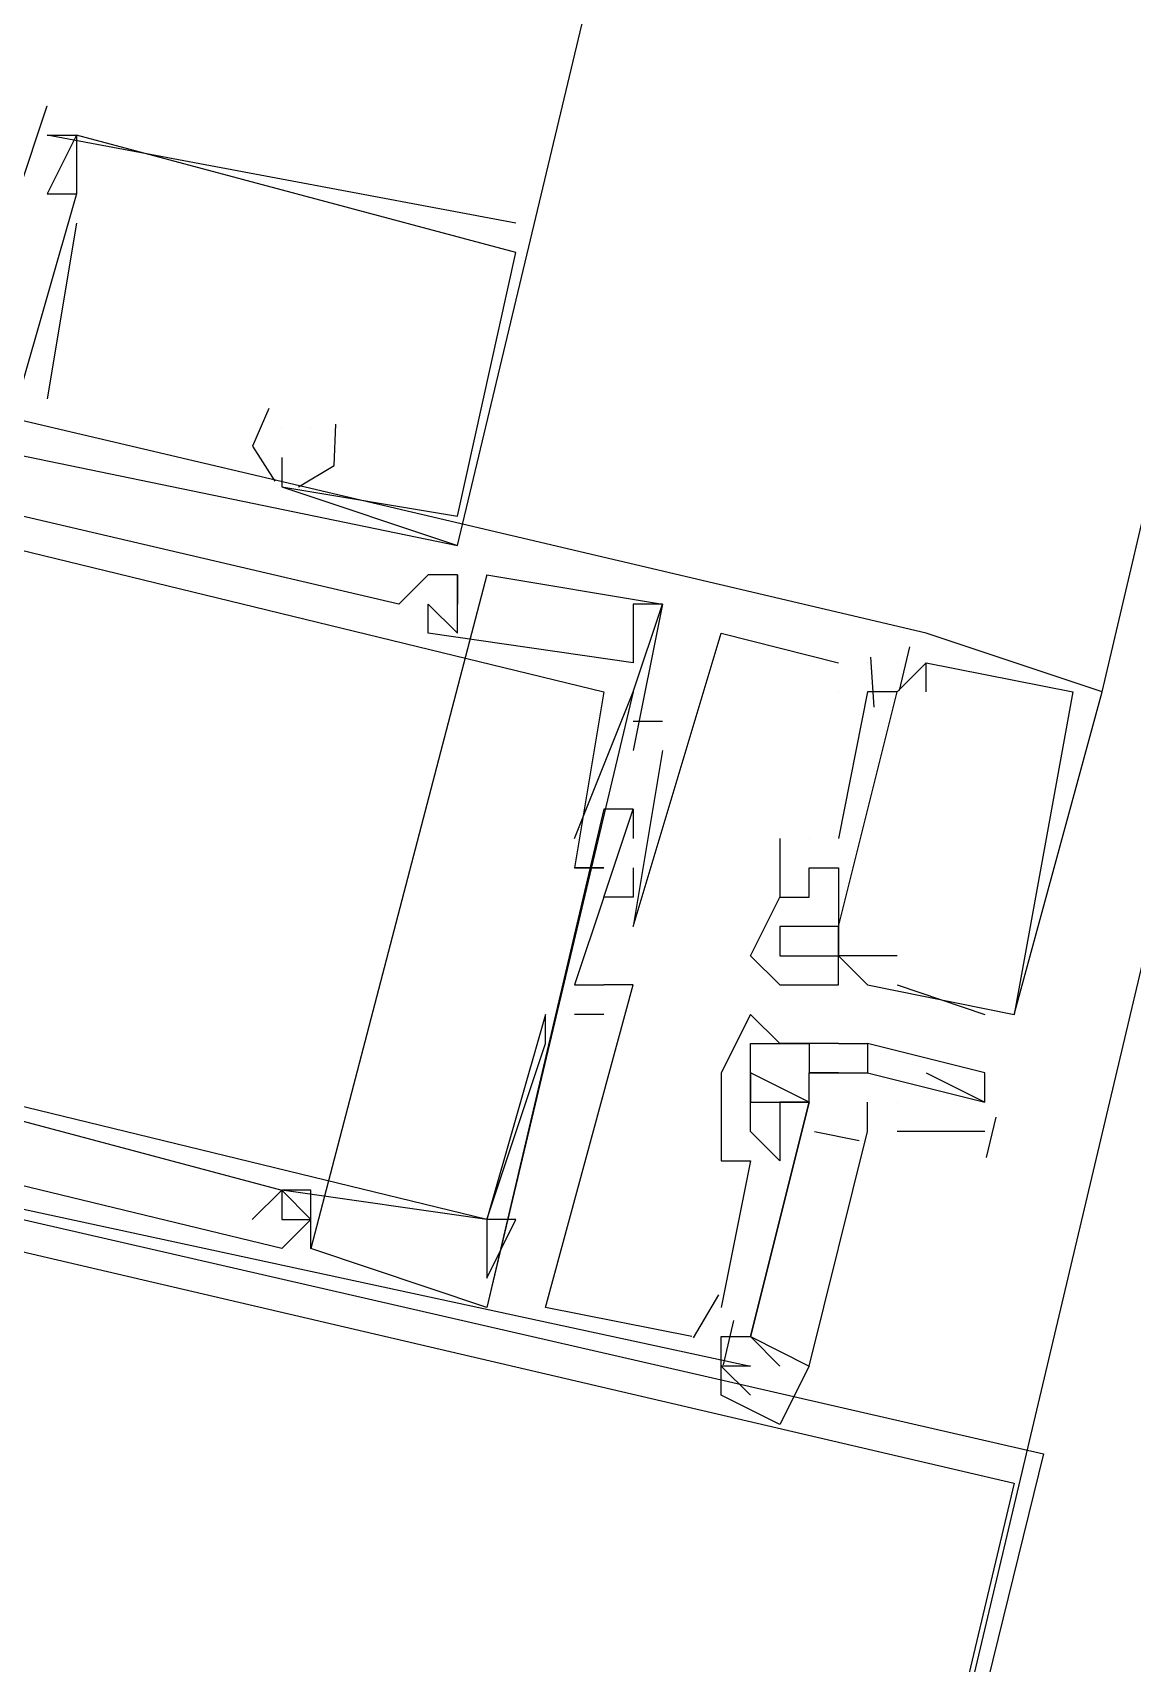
# Model space of a CAD drawing. Header units: feet. Extents: x -84 to 198, y -22 to 181.
# Drawn here: x 103.273 to 103.774, y 25.229 to 25.971 of the extents above; entities that cross this region are included whole.
import ezdxf

# ---------------------------------------------------------------- set-up
doc = ezdxf.new("R2010")
doc.units = ezdxf.units.FT
doc.layers.add('A-LINEA', color=7, linetype='CONTINUOUS')

msp = doc.modelspace()

# ---------------------------------------------------------------- linework, layer by layer
at = {"layer": 'A-LINEA'}
for p, q in [((103.5333, 24.5111), (107.3733, 40.7511)), ((103.76, 25.6711), (105.4533, 32.8844)), ((103.28, 25.9378), (103.28, 25.9378)), ((103.28, 25.9378), (103.28, 25.9378)), ((103.28, 25.9244), (103.28, 25.9244)), ((103.28, 25.9244), (103.28, 25.9244)), ((103.28, 25.9244), (103.28, 25.9244)), ((103.2933, 25.9244), (103.2933, 25.9244)), ((103.2933, 25.9244), (103.2933, 25.9244)), ((103.2933, 25.9244), (103.2933, 25.9244)), ((103.2933, 25.9244), (103.2933, 25.9244)), ((103.2933, 25.9244), (103.2933, 25.9244)), ((103.2933, 25.9244), (103.2933, 25.9244)), ((103.28, 25.8978), (103.28, 25.8978)), ((103.28, 25.8978), (103.28, 25.8978)), ((103.28, 25.8978), (103.28, 25.8978)), ((103.2933, 25.8978), (103.2933, 25.8978)), ((103.2933, 25.8978), (103.2933, 25.8978)), ((103.2933, 25.8978), (103.2933, 25.8978)), ((103.2933, 25.8978), (103.2933, 25.8978)), ((103.2933, 25.8978), (103.2933, 25.8978)), ((103.2933, 25.8978), (103.2933, 25.8978)), ((103.2933, 25.8844), (103.28, 25.8044)), ((103.2933, 25.8844), (103.28, 25.8044)), ((103.2933, 25.8844), (103.28, 25.8044)), ((103.2933, 25.8844), (103.2933, 25.8844)), ((103.2933, 25.8844), (103.2933, 25.8844)), ((103.2933, 25.8844), (103.2933, 25.8844)), ((103.4933, 25.8844), (103.4933, 25.8844)), ((103.4933, 25.8844), (103.4933, 25.8844)), ((103.4933, 25.8844), (103.4933, 25.8844)), ((103.4667, 25.7511), (103.4933, 25.8711)), ((103.4667, 25.7511), (103.4933, 25.8711)), ((103.4667, 25.7511), (103.4933, 25.8711)), ((103.4933, 25.8711), (103.4933, 25.8711)), ((103.4933, 25.8711), (103.4933, 25.8711)), ((103.4933, 25.8711), (103.4933, 25.8711)), ((103.4933, 25.8711), (103.4933, 25.8711)), ((103.4933, 25.8711), (103.4933, 25.8711)), ((103.4933, 25.8711), (103.4933, 25.8711)), ((103.68, 25.6978), (103, 25.8578)), ((103.68, 25.6978), (103, 25.8578)), ((103.68, 25.6978), (103, 25.8578)), ((103.0133, 25.8311), (103.4667, 25.7378)), ((103.0133, 25.8311), (103.4667, 25.7378)), ((103.0133, 25.8311), (103.4667, 25.7378)), ((103.28, 25.8044), (103.28, 25.8044)), ((103.28, 25.8044), (103.28, 25.8044)), ((103.28, 25.8044), (103.28, 25.8044)), ((103.3867, 25.7911), (103.3867, 25.7911)), ((103.3867, 25.7911), (103.3867, 25.7911)), ((103.3867, 25.7911), (103.3867, 25.7911)), ((103.4, 25.7911), (103.4, 25.7911)), ((103.4, 25.7911), (103.4, 25.7911)), ((103.4, 25.7911), (103.4, 25.7911)), ((103.4, 25.7911), (103.4, 25.7911)), ((103.4, 25.7911), (103.4, 25.7911)), ((103.4, 25.7911), (103.4, 25.7911)), ((103.3867, 25.7778), (103.3867, 25.7778)), ((103.3867, 25.7778), (103.3867, 25.7778)), ((103.3867, 25.7778), (103.3867, 25.7778)), ((103.3867, 25.7778), (103.3867, 25.7778)), ((103.3867, 25.7778), (103.3867, 25.7778)), ((103.3867, 25.7778), (103.3867, 25.7778)), ((103.3867, 25.7644), (103.3867, 25.7644)), ((103.3867, 25.7644), (103.3867, 25.7644)), ((103.3867, 25.7644), (103.3867, 25.7644)), ((103.3867, 25.7644), (103.3867, 25.7644)), ((103.3867, 25.7644), (103.3867, 25.7644)), ((103.3867, 25.7644), (103.3867, 25.7644)), ((103.4667, 25.7511), (103.4667, 25.7511)), ((103.4667, 25.7511), (103.4667, 25.7511)), ((103.4667, 25.7511), (103.4667, 25.7511)), ((103.4667, 25.7511), (103.4667, 25.7511)), ((103.4667, 25.7511), (103.4667, 25.7511)), ((103.4667, 25.7511), (103.4667, 25.7511)), ((103.4667, 25.7378), (103.4667, 25.7378)), ((103.4667, 25.7378), (103.4667, 25.7378)), ((103.4667, 25.7378), (103.4667, 25.7378)), ((103.4667, 25.7378), (103.4667, 25.7378)), ((103.4667, 25.7378), (103.4667, 25.7378)), ((103.4667, 25.7378), (103.4667, 25.7378)), ((103.48, 25.7244), (103.4, 25.4178)), ((103.48, 25.7244), (103.4, 25.4178)), ((103.48, 25.7244), (103.4, 25.4178)), ((103.4533, 25.7244), (103.4533, 25.7244)), ((103.4533, 25.7244), (103.4533, 25.7244)), ((103.4533, 25.7244), (103.4533, 25.7244)), ((103.4667, 25.7244), (103.4667, 25.7244)), ((103.4667, 25.7244), (103.4667, 25.7244)), ((103.4667, 25.7244), (103.4667, 25.7244)), ((103.4667, 25.7244), (103.4667, 25.7244)), ((103.4667, 25.7244), (103.4667, 25.7244)), ((103.4667, 25.7244), (103.4667, 25.7244)), ((103.4667, 25.7244), (103.4667, 25.7244)), ((103.4667, 25.7244), (103.4667, 25.7244)), ((103.4667, 25.7244), (103.4667, 25.7244)), ((103.48, 25.7244), (103.48, 25.7244)), ((103.48, 25.7244), (103.48, 25.7244)), ((103.48, 25.7244), (103.48, 25.7244)), ((103.44, 25.7111), (103.44, 25.7111)), ((103.44, 25.7111), (103.44, 25.7111)), ((103.44, 25.7111), (103.44, 25.7111)), ((103.4533, 25.7111), (103.4533, 25.7111)), ((103.4533, 25.7111), (103.4533, 25.7111)), ((103.4533, 25.7111), (103.4533, 25.7111)), ((103.4533, 25.7111), (103.4533, 25.7111)), ((103.4533, 25.7111), (103.4533, 25.7111)), ((103.4533, 25.7111), (103.4533, 25.7111)), ((103.4667, 25.7111), (103.4667, 25.7111)), ((103.4667, 25.7111), (103.4667, 25.7111)), ((103.4667, 25.7111), (103.4667, 25.7111)), ((103.4667, 25.7111), (103.4667, 25.7111)), ((103.4667, 25.7111), (103.4667, 25.7111)), ((103.4667, 25.7111), (103.4667, 25.7111)), ((103.56, 25.7111), (103.5467, 25.7111)), ((103.5467, 25.7111), (103.5467, 25.7111)), ((103.56, 25.7111), (103.5467, 25.7111)), ((103.5467, 25.7111), (103.5467, 25.7111)), ((103.56, 25.7111), (103.5467, 25.7111)), ((103.5467, 25.7111), (103.5467, 25.7111)), ((103.56, 25.7111), (103.56, 25.7111)), ((103.56, 25.7111), (103.56, 25.7111)), ((103.56, 25.7111), (103.56, 25.7111)), ((103.56, 25.7111), (103.56, 25.7111)), ((103.56, 25.7111), (103.56, 25.7111)), ((103.56, 25.7111), (103.56, 25.7111)), ((103.4533, 25.6978), (103.4533, 25.6978)), ((103.4533, 25.6978), (103.4533, 25.6978)), ((103.4533, 25.6978), (103.4533, 25.6978)), ((103.4667, 25.6978), (103.4667, 25.6978)), ((103.4667, 25.6978), (103.4667, 25.6978)), ((103.4667, 25.6978), (103.4667, 25.6978)), ((103.5867, 25.6978), (103.5867, 25.6978)), ((103.5867, 25.6978), (103.5867, 25.6978)), ((103.5867, 25.6978), (103.5867, 25.6978)), ((103.68, 25.6978), (103.68, 25.6978)), ((103.68, 25.6978), (103.68, 25.6978)), ((103.68, 25.6978), (103.68, 25.6978)), ((103.68, 25.6978), (103.68, 25.6978)), ((103.68, 25.6978), (103.68, 25.6978)), ((103.68, 25.6978), (103.68, 25.6978)), ((103.6723, 25.6917), (103.6676, 25.6717)), ((103.6723, 25.6917), (103.6676, 25.6717)), ((103.6723, 25.6917), (103.6676, 25.6717)), ((103.5467, 25.6844), (103.5467, 25.6844)), ((103.5467, 25.6844), (103.5467, 25.6844)), ((103.5467, 25.6844), (103.5467, 25.6844)), ((103.64, 25.6844), (103.64, 25.6844)), ((103.64, 25.6844), (103.64, 25.6844)), ((103.64, 25.6844), (103.64, 25.6844)), ((103.6533, 25.6844), (103.6533, 25.6844)), ((103.6533, 25.6844), (103.6533, 25.6844)), ((103.6533, 25.6844), (103.6533, 25.6844)), ((103.6546, 25.6869), (103.6562, 25.6642)), ((103.6546, 25.6869), (103.6562, 25.6642)), ((103.6546, 25.6869), (103.6562, 25.6642)), ((103.6667, 25.6844), (103.6667, 25.6844)), ((103.6667, 25.6844), (103.6667, 25.6844)), ((103.68, 25.6844), (103.6667, 25.6711)), ((103.6667, 25.6844), (103.6667, 25.6844)), ((103.6667, 25.6844), (103.6667, 25.6844)), ((103.68, 25.6844), (103.6667, 25.6711)), ((103.6667, 25.6844), (103.6667, 25.6844)), ((103.6667, 25.6844), (103.6667, 25.6844)), ((103.68, 25.6844), (103.6667, 25.6711)), ((103.68, 25.6844), (103.68, 25.6844)), ((103.68, 25.6844), (103.68, 25.6844)), ((103.68, 25.6844), (103.68, 25.6844)), ((103.68, 25.6844), (103.68, 25.6844)), ((103.68, 25.6844), (103.68, 25.6844)), ((103.68, 25.6844), (103.68, 25.6844)), ((103.68, 25.6844), (103.68, 25.6844)), ((103.68, 25.6844), (103.68, 25.6844)), ((103.68, 25.6844), (103.68, 25.6844)), ((103.68, 25.6844), (103.68, 25.6844)), ((103.68, 25.6844), (103.68, 25.6844)), ((103.68, 25.6844), (103.68, 25.6844)), ((103.5467, 25.6711), (103.48, 25.3911)), ((103.5467, 25.6711), (103.48, 25.3911)), ((103.5467, 25.6711), (103.48, 25.3911)), ((103.5333, 25.6711), (103.5333, 25.6711)), ((103.5333, 25.6711), (103.5333, 25.6711)), ((103.5333, 25.6711), (103.5333, 25.6711)), ((103.5467, 25.6711), (103.5467, 25.6711)), ((103.5467, 25.6711), (103.5467, 25.6711)), ((103.5467, 25.6711), (103.5467, 25.6711)), ((103.64, 25.6711), (103.64, 25.6711)), ((103.6533, 25.6711), (103.64, 25.6044)), ((103.64, 25.6711), (103.64, 25.6711)), ((103.6533, 25.6711), (103.64, 25.6044)), ((103.64, 25.6711), (103.64, 25.6711)), ((103.6533, 25.6711), (103.64, 25.6044)), ((103.6533, 25.6711), (103.6533, 25.6711)), ((103.6533, 25.6711), (103.6533, 25.6711)), ((103.6533, 25.6711), (103.6533, 25.6711)), ((103.6533, 25.6711), (103.6533, 25.6711)), ((103.6533, 25.6711), (103.6533, 25.6711)), ((103.6533, 25.6711), (103.6533, 25.6711)), ((103.6667, 25.6711), (103.6667, 25.6711)), ((103.6667, 25.6711), (103.6667, 25.6711)), ((103.6667, 25.6711), (103.6667, 25.6711)), ((103.6667, 25.6711), (103.6667, 25.6711)), ((103.6667, 25.6711), (103.6667, 25.6711)), ((103.6667, 25.6711), (103.6667, 25.6711)), ((103.68, 25.6711), (103.68, 25.6711)), ((103.68, 25.6711), (103.68, 25.6711)), ((103.68, 25.6711), (103.68, 25.6711)), ((103.7467, 25.6711), (103.7467, 25.6711)), ((103.7467, 25.6711), (103.7467, 25.6711)), ((103.7467, 25.6711), (103.7467, 25.6711)), ((103.76, 25.6711), (103.76, 25.6711)), ((103.76, 25.6711), (103.76, 25.6711)), ((103.76, 25.6711), (103.76, 25.6711)), ((103.5467, 25.6578), (103.56, 25.6578)), ((103.5467, 25.6578), (103.5467, 25.6578)), ((103.5467, 25.6578), (103.56, 25.6578)), ((103.5467, 25.6578), (103.5467, 25.6578)), ((103.5467, 25.6578), (103.56, 25.6578)), ((103.5467, 25.6578), (103.5467, 25.6578)), ((103.56, 25.6578), (103.56, 25.6578)), ((103.56, 25.6578), (103.56, 25.6578)), ((103.56, 25.6578), (103.56, 25.6578)), ((103.5467, 25.6444), (103.5467, 25.6444)), ((103.5467, 25.6444), (103.5467, 25.6444)), ((103.5467, 25.6444), (103.5467, 25.6444)), ((103.56, 25.6444), (103.56, 25.6444)), ((103.56, 25.6444), (103.56, 25.6444)), ((103.56, 25.6444), (103.56, 25.6444)), ((103.5333, 25.6178), (103.5333, 25.6178)), ((103.5333, 25.6178), (103.5333, 25.6178)), ((103.5333, 25.6178), (103.5333, 25.6178)), ((103.5467, 25.6178), (103.5467, 25.6178)), ((103.5467, 25.6178), (103.5467, 25.6178)), ((103.5467, 25.6178), (103.5467, 25.6178)), ((103.5467, 25.6178), (103.5467, 25.6178)), ((103.5467, 25.6178), (103.5467, 25.6178)), ((103.5467, 25.6178), (103.5467, 25.6178)), ((103.52, 25.6044), (103.52, 25.6044)), ((103.52, 25.6044), (103.52, 25.6044)), ((103.52, 25.6044), (103.52, 25.6044)), ((103.5467, 25.6044), (103.5467, 25.6044)), ((103.5467, 25.6044), (103.5467, 25.6044)), ((103.5467, 25.6044), (103.5467, 25.6044)), ((103.6133, 25.6044), (103.6133, 25.6044)), ((103.6133, 25.6044), (103.6133, 25.6044)), ((103.6133, 25.6044), (103.6133, 25.6044)), ((103.6267, 25.6044), (103.6267, 25.6044)), ((103.6267, 25.6044), (103.6267, 25.6044)), ((103.6267, 25.6044), (103.6267, 25.6044)), ((103.6267, 25.6044), (103.6267, 25.6044)), ((103.6267, 25.6044), (103.6267, 25.6044)), ((103.6267, 25.6044), (103.6267, 25.6044)), ((103.64, 25.6044), (103.64, 25.6044)), ((103.64, 25.6044), (103.64, 25.6044)), ((103.64, 25.6044), (103.64, 25.6044)), ((103.52, 25.5911), (103.52, 25.5911)), ((103.52, 25.5911), (103.52, 25.5911)), ((103.52, 25.5911), (103.52, 25.5911)), ((103.52, 25.5911), (103.52, 25.5911)), ((103.52, 25.5911), (103.52, 25.5911)), ((103.52, 25.5911), (103.52, 25.5911)), ((103.5333, 25.5911), (103.5333, 25.5911)), ((103.5333, 25.5911), (103.5333, 25.5911)), ((103.5333, 25.5911), (103.5333, 25.5911)), ((103.5467, 25.5911), (103.5467, 25.5911)), ((103.5467, 25.5911), (103.5467, 25.5911)), ((103.5467, 25.5911), (103.5467, 25.5911)), ((103.6267, 25.5911), (103.6267, 25.5911)), ((103.6267, 25.5911), (103.6267, 25.5911)), ((103.6267, 25.5911), (103.6267, 25.5911)), ((103.64, 25.5911), (103.64, 25.5911)), ((103.64, 25.5911), (103.64, 25.5911)), ((103.64, 25.5911), (103.64, 25.5911)), ((103.5333, 25.5778), (103.5333, 25.5778)), ((103.5333, 25.5778), (103.5333, 25.5778)), ((103.5333, 25.5778), (103.5333, 25.5778)), ((103.5333, 25.5778), (103.5333, 25.5778)), ((103.5333, 25.5778), (103.5333, 25.5778)), ((103.5333, 25.5778), (103.5333, 25.5778)), ((103.5467, 25.5778), (103.5467, 25.5778)), ((103.5467, 25.5778), (103.5467, 25.5778)), ((103.5467, 25.5778), (103.5467, 25.5778)), ((103.5467, 25.5778), (103.5467, 25.5778)), ((103.5467, 25.5778), (103.5467, 25.5778)), ((103.5467, 25.5778), (103.5467, 25.5778)), ((103.6133, 25.5778), (103.6133, 25.5778)), ((103.6133, 25.5778), (103.6133, 25.5778)), ((103.6133, 25.5778), (103.6133, 25.5778)), ((103.6133, 25.5778), (103.6133, 25.5778)), ((103.6133, 25.5778), (103.6133, 25.5778)), ((103.6133, 25.5778), (103.6133, 25.5778)), ((103.6267, 25.5778), (103.6267, 25.5778)), ((103.6267, 25.5778), (103.6267, 25.5778)), ((103.6267, 25.5778), (103.6267, 25.5778)), ((103.6267, 25.5778), (103.6267, 25.5778)), ((103.6267, 25.5778), (103.6267, 25.5778)), ((103.6267, 25.5778), (103.6267, 25.5778)), ((103.6267, 25.5778), (103.6267, 25.5778)), ((103.6267, 25.5778), (103.6267, 25.5778)), ((103.6267, 25.5778), (103.6267, 25.5778)), ((103.64, 25.5778), (103.64, 25.5778)), ((103.64, 25.5778), (103.64, 25.5778)), ((103.64, 25.5778), (103.64, 25.5778)), ((103.5467, 25.5644), (103.5467, 25.5644)), ((103.5467, 25.5644), (103.5467, 25.5644)), ((103.5467, 25.5644), (103.5467, 25.5644)), ((103.6133, 25.5644), (103.6133, 25.5644)), ((103.6133, 25.5644), (103.6133, 25.5644)), ((103.6133, 25.5644), (103.6133, 25.5644)), ((103.6267, 25.5644), (103.6267, 25.5644)), ((103.6267, 25.5644), (103.6267, 25.5644)), ((103.6267, 25.5644), (103.6267, 25.5644)), ((103.6267, 25.5644), (103.6267, 25.5644)), ((103.6267, 25.5644), (103.6267, 25.5644)), ((103.6267, 25.5644), (103.6267, 25.5644)), ((103.64, 25.5644), (103.64, 25.5644)), ((103.64, 25.5644), (103.64, 25.5644)), ((103.64, 25.5644), (103.64, 25.5644)), ((103.64, 25.5644), (103.64, 25.5644)), ((103.64, 25.5644), (103.64, 25.5644)), ((103.64, 25.5644), (103.64, 25.5644)), ((103.64, 25.5644), (103.64, 25.5644)), ((103.64, 25.5644), (103.64, 25.5644)), ((103.64, 25.5644), (103.64, 25.5644)), ((103.6, 25.5511), (103.6, 25.5511)), ((103.6, 25.5511), (103.6, 25.5511)), ((103.6, 25.5511), (103.6, 25.5511)), ((103.6133, 25.5511), (103.6133, 25.5511)), ((103.6133, 25.5511), (103.6133, 25.5511)), ((103.6133, 25.5511), (103.6133, 25.5511)), ((103.6133, 25.5511), (103.6133, 25.5511)), ((103.6133, 25.5511), (103.6133, 25.5511)), ((103.6133, 25.5511), (103.6133, 25.5511)), ((103.64, 25.5511), (103.64, 25.5511)), ((103.64, 25.5511), (103.64, 25.5511)), ((103.64, 25.5511), (103.64, 25.5511)), ((103.64, 25.5511), (103.64, 25.5511)), ((103.64, 25.5511), (103.64, 25.5511)), ((103.64, 25.5511), (103.64, 25.5511)), ((103.64, 25.5511), (103.64, 25.5511)), ((103.64, 25.5511), (103.64, 25.5511)), ((103.64, 25.5511), (103.64, 25.5511)), ((103.6667, 25.5511), (103.6667, 25.5511)), ((103.6667, 25.5511), (103.6667, 25.5511)), ((103.6667, 25.5511), (103.6667, 25.5511)), ((103.52, 25.5378), (103.52, 25.5378)), ((103.52, 25.5378), (103.52, 25.5378)), ((103.52, 25.5378), (103.52, 25.5378)), ((103.52, 25.5378), (103.52, 25.5378)), ((103.52, 25.5378), (103.52, 25.5378)), ((103.52, 25.5378), (103.52, 25.5378)), ((103.5333, 25.5378), (103.5333, 25.5378)), ((103.5333, 25.5378), (103.5333, 25.5378)), ((103.5333, 25.5378), (103.5333, 25.5378)), ((103.5333, 25.5378), (103.5333, 25.5378)), ((103.5333, 25.5378), (103.5333, 25.5378)), ((103.5333, 25.5378), (103.5333, 25.5378)), ((103.5467, 25.5378), (103.5467, 25.5378)), ((103.5467, 25.5378), (103.5467, 25.5378)), ((103.5467, 25.5378), (103.5467, 25.5378)), ((103.6133, 25.5378), (103.6133, 25.5378)), ((103.6133, 25.5378), (103.6133, 25.5378)), ((103.6133, 25.5378), (103.6133, 25.5378)), ((103.6267, 25.5378), (103.6267, 25.5378)), ((103.6267, 25.5378), (103.6267, 25.5378)), ((103.6267, 25.5378), (103.6267, 25.5378)), ((103.64, 25.5378), (103.64, 25.5378)), ((103.64, 25.5378), (103.64, 25.5378)), ((103.64, 25.5378), (103.64, 25.5378)), ((103.64, 25.5378), (103.64, 25.5378)), ((103.64, 25.5378), (103.64, 25.5378)), ((103.64, 25.5378), (103.64, 25.5378)), ((103.6533, 25.5378), (103.6533, 25.5378)), ((103.6533, 25.5378), (103.6533, 25.5378)), ((103.6533, 25.5378), (103.6533, 25.5378)), ((103.6667, 25.5378), (103.6667, 25.5378)), ((103.6667, 25.5378), (103.6667, 25.5378)), ((103.6667, 25.5378), (103.6667, 25.5378)), ((103.5067, 25.5244), (103.5067, 25.5244)), ((103.5067, 25.5244), (103.5067, 25.5244)), ((103.5067, 25.5244), (103.5067, 25.5244)), ((103.5333, 25.5244), (103.52, 25.5244)), ((103.52, 25.5244), (103.52, 25.5244)), ((103.5333, 25.5244), (103.52, 25.5244)), ((103.52, 25.5244), (103.52, 25.5244)), ((103.5333, 25.5244), (103.52, 25.5244)), ((103.52, 25.5244), (103.52, 25.5244)), ((103.5333, 25.5244), (103.5333, 25.5244)), ((103.5333, 25.5244), (103.5333, 25.5244)), ((103.5333, 25.5244), (103.5333, 25.5244)), ((103.6, 25.5244), (103.6, 25.5244)), ((103.7067, 25.5244), (103.7067, 25.5244)), ((103.7067, 25.5244), (103.7067, 25.5244)), ((103.7067, 25.5244), (103.7067, 25.5244)), ((103.72, 25.5244), (103.72, 25.5244)), ((103.72, 25.5244), (103.72, 25.5244)), ((103.72, 25.5244), (103.72, 25.5244)), ((103.72, 25.5244), (103.72, 25.5244)), ((103.72, 25.5244), (103.72, 25.5244)), ((103.72, 25.5244), (103.72, 25.5244)), ((103.5067, 25.5111), (103.5067, 25.5111)), ((103.5067, 25.5111), (103.5067, 25.5111)), ((103.5067, 25.5111), (103.5067, 25.5111)), ((103.6, 25.5111), (103.6, 25.5111)), ((103.6133, 25.5111), (103.6133, 25.5111)), ((103.6267, 25.5111), (103.6267, 25.5111)), ((103.6267, 25.5111), (103.6267, 25.5111)), ((103.6267, 25.5111), (103.6267, 25.5111)), ((103.64, 25.5111), (103.64, 25.5111)), ((103.64, 25.5111), (103.64, 25.5111)), ((103.6533, 25.5111), (103.6533, 25.5111)), ((103.6533, 25.5111), (103.6533, 25.5111)), ((103.5867, 25.4978), (103.5867, 25.4978)), ((103.5867, 25.4978), (103.5867, 25.4578)), ((103.5867, 25.4978), (103.5867, 25.4978)), ((103.5867, 25.4978), (103.5867, 25.4578)), ((103.5867, 25.4978), (103.5867, 25.4978)), ((103.5867, 25.4978), (103.5867, 25.4578)), ((103.5867, 25.4978), (103.5867, 25.4978)), ((103.6, 25.4978), (103.6, 25.4978)), ((103.6, 25.4978), (103.6, 25.4978)), ((103.6, 25.4978), (103.6, 25.4978)), ((103.6, 25.4978), (103.6, 25.4978)), ((103.6, 25.4978), (103.6, 25.4978)), ((103.6, 25.4978), (103.6, 25.4978)), ((103.6, 25.4978), (103.6, 25.4978)), ((103.6, 25.4978), (103.6, 25.4978)), ((103.6, 25.4978), (103.6, 25.4978)), ((103.64, 25.4978), (103.6267, 25.4978)), ((103.6267, 25.4978), (103.6267, 25.4978)), ((103.6267, 25.4978), (103.6267, 25.4978)), ((103.6267, 25.4978), (103.6267, 25.4978)), ((103.64, 25.4978), (103.64, 25.4978)), ((103.6533, 25.4978), (103.6533, 25.4978)), ((103.6533, 25.4978), (103.6533, 25.4978)), ((103.68, 25.4978), (103.7067, 25.4844)), ((103.7067, 25.4978), (103.7067, 25.4978)), ((103.6, 25.4844), (103.6, 25.4844)), ((103.6, 25.4844), (103.6, 25.4844)), ((103.6, 25.4844), (103.6, 25.4844)), ((103.6, 25.4844), (103.6, 25.4844)), ((103.6, 25.4844), (103.6, 25.4844)), ((103.6, 25.4844), (103.6, 25.4844)), ((103.6, 25.4844), (103.6, 25.4844)), ((103.6133, 25.4844), (103.6133, 25.4844)), ((103.6133, 25.4844), (103.6133, 25.4844)), ((103.6133, 25.4844), (103.6133, 25.4844)), ((103.6133, 25.4844), (103.6133, 25.4844)), ((103.6267, 25.4844), (103.6267, 25.4844)), ((103.6267, 25.4844), (103.6267, 25.4844)), ((103.6267, 25.4844), (103.6267, 25.4844)), ((103.6267, 25.4844), (103.6267, 25.4844)), ((103.6267, 25.4844), (103.6267, 25.4844)), ((103.6667, 25.4844), (103.6667, 25.4844)), ((103.7067, 25.4844), (103.7067, 25.4844)), ((103.7117, 25.4777), (103.7073, 25.4593)), ((103.6, 25.4711), (103.6, 25.4711)), ((103.6, 25.4711), (103.6, 25.4711)), ((103.6, 25.4711), (103.6, 25.4711)), ((103.6133, 25.4711), (103.6133, 25.4711)), ((103.6133, 25.4711), (103.6133, 25.4711)), ((103.6133, 25.4711), (103.6133, 25.4711)), ((103.6495, 25.4669), (103.6292, 25.4709)), ((103.6495, 25.4669), (103.6292, 25.4709)), ((103.6495, 25.4669), (103.6292, 25.4709)), ((103.7067, 25.4711), (103.6667, 25.4711)), ((103.5867, 25.4578), (103.5867, 25.4578)), ((103.5867, 25.4578), (103.5867, 25.4578)), ((103.5867, 25.4578), (103.5867, 25.4578)), ((103.6, 25.4578), (103.6, 25.4578)), ((103.6, 25.4578), (103.6, 25.4578)), ((103.6, 25.4578), (103.6, 25.4578)), ((103.6133, 25.4578), (103.6133, 25.4578)), ((103.6133, 25.4578), (103.6133, 25.4578)), ((103.6133, 25.4578), (103.6133, 25.4578)), ((103.3733, 25.4311), (103.3867, 25.4444)), ((103.3733, 25.4311), (103.3867, 25.4444)), ((103.3733, 25.4311), (103.3867, 25.4444)), ((103.3867, 25.4444), (103.3867, 25.4444)), ((103.3867, 25.4444), (103.3867, 25.4444)), ((103.3867, 25.4444), (103.3867, 25.4444)), ((103.3867, 25.4444), (103.3867, 25.4444)), ((103.3867, 25.4444), (103.3867, 25.4444)), ((103.3867, 25.4444), (103.3867, 25.4444)), ((103.3867, 25.4444), (103.3867, 25.4444)), ((103.3867, 25.4444), (103.3867, 25.4444)), ((103.3867, 25.4444), (103.3867, 25.4444)), ((103.4, 25.4444), (103.4, 25.4444)), ((103.4, 25.4444), (103.4, 25.4444)), ((103.4, 25.4444), (103.4, 25.4444)), ((103.3733, 25.4311), (103.3733, 25.4311)), ((103.3733, 25.4311), (103.3733, 25.4311)), ((103.3733, 25.4311), (103.3733, 25.4311)), ((103.3867, 25.4311), (103.3867, 25.4311)), ((103.3867, 25.4311), (103.3867, 25.4311)), ((103.3867, 25.4311), (103.3867, 25.4311)), ((103.3867, 25.4311), (103.3867, 25.4311)), ((103.3867, 25.4311), (103.3867, 25.4311)), ((103.3867, 25.4311), (103.3867, 25.4311)), ((103.4, 25.4311), (103.4, 25.4311)), ((103.4, 25.4311), (103.4, 25.4311)), ((103.4, 25.4311), (103.4, 25.4311)), ((103.4, 25.4311), (103.4, 25.4311)), ((103.4, 25.4311), (103.4, 25.4311)), ((103.4, 25.4311), (103.4, 25.4311)), ((103.48, 25.4311), (103.48, 25.4311)), ((103.48, 25.4311), (103.48, 25.4311)), ((103.48, 25.4311), (103.48, 25.4311)), ((103.48, 25.4311), (103.48, 25.4311)), ((103.48, 25.4311), (103.48, 25.4311)), ((103.48, 25.4311), (103.48, 25.4311)), ((103.48, 25.4311), (103.48, 25.4311)), ((103.48, 25.4311), (103.48, 25.4311)), ((103.48, 25.4311), (103.48, 25.4311)), ((103.4933, 25.4311), (103.4933, 25.4311)), ((103.4933, 25.4311), (103.4933, 25.4311)), ((103.4933, 25.4311), (103.4933, 25.4311)), ((103.4933, 25.4311), (103.4933, 25.4311)), ((103.4933, 25.4311), (103.4933, 25.4311)), ((103.4933, 25.4311), (103.4933, 25.4311)), ((103.3867, 25.4178), (103.3867, 25.4178)), ((103.3867, 25.4178), (103.3867, 25.4178)), ((103.3867, 25.4178), (103.3867, 25.4178)), ((103.4, 25.4178), (103.4, 25.4178)), ((103.4, 25.4178), (103.4, 25.4178)), ((103.4, 25.4178), (103.4, 25.4178)), ((103.48, 25.4044), (103.48, 25.4044)), ((103.48, 25.4044), (103.48, 25.4044)), ((103.48, 25.4044), (103.48, 25.4044)), ((103.48, 25.4044), (103.48, 25.4044)), ((103.48, 25.4044), (103.48, 25.4044)), ((103.48, 25.4044), (103.48, 25.4044)), ((103.5855, 25.3968), (103.5739, 25.3773)), ((103.5855, 25.3968), (103.5739, 25.3773)), ((103.5855, 25.3968), (103.5739, 25.3773)), ((103.48, 25.3911), (103.48, 25.3911)), ((103.48, 25.3911), (103.48, 25.3911)), ((103.48, 25.3911), (103.48, 25.3911)), ((103.5067, 25.3911), (103.5067, 25.3911)), ((103.5067, 25.3911), (103.5067, 25.3911)), ((103.5067, 25.3911), (103.5067, 25.3911)), ((103.5867, 25.3911), (103.5867, 25.3911)), ((103.5867, 25.3911), (103.5867, 25.3911)), ((103.5867, 25.3911), (103.5867, 25.3911)), ((103.5923, 25.3851), (103.5876, 25.365)), ((103.5923, 25.3851), (103.5876, 25.365)), ((103.5923, 25.3851), (103.5876, 25.365)), ((103.5733, 25.3778), (103.5733, 25.3778)), ((103.5733, 25.3778), (103.5733, 25.3778)), ((103.5733, 25.3778), (103.5733, 25.3778)), ((103.5867, 25.3778), (103.5867, 25.3778)), ((103.5867, 25.3778), (103.5867, 25.3778)), ((103.5867, 25.3778), (103.5867, 25.3778)), ((103.6, 25.3778), (103.6, 25.3778)), ((103.6, 25.3778), (103.6, 25.3778)), ((103.6, 25.3778), (103.6, 25.3778)), ((103.5867, 25.3644), (103.6, 25.3511)), ((103.5867, 25.3644), (103.5867, 25.3644)), ((103.5867, 25.3644), (103.5867, 25.3644)), ((103.5867, 25.3644), (103.5867, 25.3644)), ((103.6, 25.3644), (103.6, 25.3644)), ((103.6, 25.3644), (103.6, 25.3644)), ((103.6, 25.3644), (103.6, 25.3644)), ((103.6, 25.3644), (103.6, 25.3644)), ((103.5867, 25.3511), (103.5867, 25.3511))]:
    msp.add_line(p, q, dxfattribs=at)
for points in [[(103.4667, 25.7378), (103.8933, 27.5244), (104.2667, 29.1511)], [(103.1467, 25.9644), (103.1333, 25.8844), (103.1467, 25.8844), (103.16, 25.8844), (103.1733, 25.8711), (103.2133, 25.8711), (103.2133, 25.8578), (103.2133, 25.8711), (103.2267, 25.8578), (103.24, 25.8578), (103.2533, 25.8578), (103.28, 25.9378)], [(103.1467, 25.9644), (103.1333, 25.8844), (103.1467, 25.8844), (103.16, 25.8844), (103.1733, 25.8711), (103.2133, 25.8711), (103.2133, 25.8578), (103.2133, 25.8711), (103.2267, 25.8578), (103.24, 25.8578), (103.2533, 25.8578), (103.28, 25.9378)], [(103.4933, 25.8844), (103.28, 25.9244), (103.2933, 25.9244), (103.28, 25.8978), (103.2933, 25.8978), (103.2667, 25.8044), (103.2267, 25.8044)], [(103.4933, 25.8844), (103.28, 25.9244), (103.2933, 25.9244), (103.28, 25.8978), (103.2933, 25.8978), (103.2667, 25.8044), (103.2267, 25.8044)], [(103.4933, 25.8844), (103.28, 25.9244), (103.2933, 25.9244), (103.28, 25.8978), (103.2933, 25.8978), (103.2667, 25.8044), (103.2267, 25.8044)], [(103.3867, 25.7778), (103.3867, 25.7644), (103.4667, 25.7511), (103.4933, 25.8711), (103.2933, 25.9244), (103.2933, 25.8978), (103.2933, 25.8978)], [(103.3867, 25.7778), (103.3867, 25.7644), (103.4667, 25.7511), (103.4933, 25.8711), (103.2933, 25.9244), (103.2933, 25.8978), (103.2933, 25.8978)], [(103.3867, 25.7778), (103.3867, 25.7644), (103.4667, 25.7511), (103.4933, 25.8711), (103.2933, 25.9244), (103.2933, 25.8978), (103.2933, 25.8978)], [(103.4667, 25.7111), (103.4667, 25.7244), (103.4533, 25.7244), (103.44, 25.7111), (103.04, 25.8044), (103.04, 25.8178), (103.0133, 25.8178)], [(103.4667, 25.7111), (103.4667, 25.7244), (103.4533, 25.7244), (103.44, 25.7111), (103.04, 25.8044), (103.04, 25.8178), (103.0133, 25.8178)], [(103.4667, 25.7111), (103.4667, 25.7244), (103.4533, 25.7244), (103.44, 25.7111), (103.04, 25.8044), (103.04, 25.8178), (103.0133, 25.8178)], [(103.3809, 25.8001), (103.3734, 25.7829), (103.3835, 25.767)], [(103.3809, 25.8001), (103.3734, 25.7829), (103.3835, 25.767)], [(103.3809, 25.8001), (103.3734, 25.7829), (103.3835, 25.767)], [(103.3944, 25.7645), (103.4105, 25.7742), (103.4114, 25.7929)], [(103.3944, 25.7645), (103.4105, 25.7742), (103.4114, 25.7929)], [(103.3944, 25.7645), (103.4105, 25.7742), (103.4114, 25.7929)], [(103.0133, 25.7111), (103.04, 25.7911), (103.5333, 25.6711), (103.52, 25.5911), (103.52, 25.5911), (103.5333, 25.5911), (103.52, 25.5911)], [(103.0133, 25.7111), (103.04, 25.7911), (103.5333, 25.6711), (103.52, 25.5911), (103.52, 25.5911), (103.5333, 25.5911), (103.52, 25.5911)], [(103.0133, 25.7111), (103.04, 25.7911), (103.5333, 25.6711), (103.52, 25.5911), (103.52, 25.5911), (103.5333, 25.5911), (103.52, 25.5911)], [(103.3867, 25.7911), (103.3867, 25.7911), (103.3867, 25.7911)], [(103.3867, 25.7911), (103.3867, 25.7911), (103.3867, 25.7911)], [(103.3867, 25.7911), (103.3867, 25.7911), (103.3867, 25.7911)], [(103.3867, 25.7778), (103.3867, 25.7644), (103.4667, 25.7378)], [(103.3867, 25.7778), (103.3867, 25.7644), (103.4667, 25.7378)], [(103.3867, 25.7778), (103.3867, 25.7644), (103.4667, 25.7378)], [(103.48, 25.3911), (103.4, 25.4178), (103.4, 25.4444), (103.3867, 25.4444), (103.4, 25.4311), (103.3867, 25.4178), (102.9467, 25.5244), (102.9467, 25.5378), (102.96, 25.5378), (102.96, 25.5511), (102.9467, 25.5511), (102.9733, 25.6578), (102.9867, 25.6578), (103, 25.7378)], [(103.48, 25.3911), (103.4, 25.4178), (103.4, 25.4444), (103.3867, 25.4444), (103.4, 25.4311), (103.3867, 25.4178), (102.9467, 25.5244), (102.9467, 25.5378), (102.96, 25.5378), (102.96, 25.5511), (102.9467, 25.5511), (102.9733, 25.6578), (102.9867, 25.6578), (103, 25.7378)], [(103.48, 25.3911), (103.4, 25.4178), (103.4, 25.4444), (103.3867, 25.4444), (103.4, 25.4311), (103.3867, 25.4178), (102.9467, 25.5244), (102.9467, 25.5378), (102.96, 25.5378), (102.96, 25.5511), (102.9467, 25.5511), (102.9733, 25.6578), (102.9867, 25.6578), (103, 25.7378)], [(103.4533, 25.7111), (103.4667, 25.6978), (103.4667, 25.7244), (103.4667, 25.7111)], [(103.4533, 25.7111), (103.4667, 25.6978), (103.4667, 25.7244), (103.4667, 25.7111)], [(103.4533, 25.7111), (103.4667, 25.6978), (103.4667, 25.7244), (103.4667, 25.7111)], [(103.48, 25.7244), (103.56, 25.7111), (103.5467, 25.6444)], [(103.48, 25.7244), (103.56, 25.7111), (103.5467, 25.6444)], [(103.48, 25.7244), (103.56, 25.7111), (103.5467, 25.6444)], [(103.5467, 25.7111), (103.5467, 25.6844), (103.4533, 25.6978), (103.4533, 25.7111)], [(103.5467, 25.7111), (103.5467, 25.6844), (103.4533, 25.6978), (103.4533, 25.7111)], [(103.5467, 25.7111), (103.5467, 25.6844), (103.4533, 25.6978), (103.4533, 25.7111)], [(103.52, 25.6044), (103.5467, 25.6711), (103.56, 25.7111)], [(103.52, 25.6044), (103.5467, 25.6711), (103.56, 25.7111)], [(103.52, 25.6044), (103.5467, 25.6711), (103.56, 25.7111)], [(103.56, 25.6444), (103.5467, 25.5644), (103.5867, 25.6978), (103.64, 25.6844)], [(103.56, 25.6444), (103.5467, 25.5644), (103.5867, 25.6978), (103.64, 25.6844)], [(103.56, 25.6444), (103.5467, 25.5644), (103.5867, 25.6978), (103.64, 25.6844)], [(103.64, 25.5511), (103.6533, 25.5378), (103.72, 25.5244), (103.76, 25.6711), (103.76, 25.6711), (103.68, 25.6978)], [(103.64, 25.5511), (103.6533, 25.5378), (103.72, 25.5244), (103.76, 25.6711), (103.76, 25.6711), (103.68, 25.6978)], [(103.64, 25.5511), (103.6533, 25.5378), (103.72, 25.5244), (103.76, 25.6711), (103.76, 25.6711), (103.68, 25.6978)], [(103.68, 25.6711), (103.68, 25.6844), (103.7467, 25.6711), (103.7467, 25.6711), (103.72, 25.5244)], [(103.68, 25.6711), (103.68, 25.6844), (103.7467, 25.6711), (103.7467, 25.6711), (103.72, 25.5244)], [(103.68, 25.6711), (103.68, 25.6844), (103.7467, 25.6711), (103.7467, 25.6711), (103.72, 25.5244)], [(103.6133, 25.6044), (103.6133, 25.5778), (103.6267, 25.5778), (103.6267, 25.5911), (103.64, 25.5911), (103.64, 25.5778), (103.64, 25.5644), (103.6667, 25.6711), (103.6533, 25.6711)], [(103.6133, 25.6044), (103.6133, 25.5778), (103.6267, 25.5778), (103.6267, 25.5911), (103.64, 25.5911), (103.64, 25.5778), (103.64, 25.5644), (103.6667, 25.6711), (103.6533, 25.6711)], [(103.6133, 25.6044), (103.6133, 25.5778), (103.6267, 25.5778), (103.6267, 25.5911), (103.64, 25.5911), (103.64, 25.5778), (103.64, 25.5644), (103.6667, 25.6711), (103.6533, 25.6711)], [(103.48, 25.4311), (103.5067, 25.5111), (103.5067, 25.5244), (103.5067, 25.5244), (103.48, 25.4311), (102.9867, 25.5511), (103, 25.6444), (102.9867, 25.6311), (103, 25.6311)], [(103.48, 25.4311), (103.5067, 25.5111), (103.5067, 25.5244), (103.5067, 25.5244), (103.48, 25.4311), (102.9867, 25.5511), (103, 25.6444), (102.9867, 25.6311), (103, 25.6311)], [(103.48, 25.4311), (103.5067, 25.5111), (103.5067, 25.5244), (103.5067, 25.5244), (103.48, 25.4311), (102.9867, 25.5511), (103, 25.6444), (102.9867, 25.6311), (103, 25.6311)], [(103, 25.6311), (102.9733, 25.5378), (102.9467, 25.5378), (102.9467, 25.5244), (102.9467, 25.5378), (102.9733, 25.5244), (102.9867, 25.5511), (103.3867, 25.4444), (103.3733, 25.4311)], [(103, 25.6311), (102.9733, 25.5378), (102.9467, 25.5378), (102.9467, 25.5244), (102.9467, 25.5378), (102.9733, 25.5244), (102.9867, 25.5511), (103.3867, 25.4444), (103.3733, 25.4311)], [(103, 25.6311), (102.9733, 25.5378), (102.9467, 25.5378), (102.9467, 25.5244), (102.9467, 25.5378), (102.9733, 25.5244), (102.9867, 25.5511), (103.3867, 25.4444), (103.3733, 25.4311)], [(103.5467, 25.6178), (103.5333, 25.6178), (103.48, 25.3911)], [(103.5467, 25.6178), (103.5333, 25.6178), (103.48, 25.3911)], [(103.5467, 25.6178), (103.5333, 25.6178), (103.48, 25.3911)], [(103.5467, 25.5911), (103.5467, 25.5778), (103.5333, 25.5778), (103.5467, 25.6178), (103.5467, 25.6044)], [(103.5467, 25.5911), (103.5467, 25.5778), (103.5333, 25.5778), (103.5467, 25.6178), (103.5467, 25.6044)], [(103.5467, 25.5911), (103.5467, 25.5778), (103.5333, 25.5778), (103.5467, 25.6178), (103.5467, 25.6044)], [(103.5467, 25.5778), (103.5333, 25.5778), (103.52, 25.5378), (103.5333, 25.5378)], [(103.5467, 25.5778), (103.5333, 25.5778), (103.52, 25.5378), (103.5333, 25.5378)], [(103.5467, 25.5778), (103.5333, 25.5778), (103.52, 25.5378), (103.5333, 25.5378)], [(103.6, 25.5511), (103.6133, 25.5778), (103.6133, 25.5778), (103.6133, 25.5778), (103.6133, 25.5778)], [(103.6, 25.5511), (103.6133, 25.5778), (103.6133, 25.5778), (103.6133, 25.5778), (103.6133, 25.5778)], [(103.6, 25.5511), (103.6133, 25.5778), (103.6133, 25.5778), (103.6133, 25.5778), (103.6133, 25.5778)], [(103.64, 25.5644), (103.64, 25.5644), (103.64, 25.5644), (103.64, 25.5511), (103.64, 25.5511)], [(103.64, 25.5644), (103.64, 25.5644), (103.64, 25.5644), (103.64, 25.5511), (103.64, 25.5511)], [(103.64, 25.5644), (103.64, 25.5644), (103.64, 25.5644), (103.64, 25.5511), (103.64, 25.5511)], [(103.6, 25.5511), (103.6133, 25.5378), (103.6267, 25.5378), (103.64, 25.5378), (103.64, 25.5511)], [(103.6, 25.5511), (103.6133, 25.5378), (103.6267, 25.5378), (103.64, 25.5378), (103.64, 25.5511)], [(103.6, 25.5511), (103.6133, 25.5378), (103.6267, 25.5378), (103.64, 25.5378), (103.64, 25.5511)], [(103.6667, 25.5511), (103.6667, 25.5511), (103.64, 25.5511)], [(103.6667, 25.5511), (103.6667, 25.5511), (103.64, 25.5511)], [(103.6667, 25.5511), (103.6667, 25.5511), (103.64, 25.5511)], [(103.5733, 25.3778), (103.5067, 25.3911), (103.5467, 25.5378), (103.5333, 25.5378)], [(103.5733, 25.3778), (103.5067, 25.3911), (103.5467, 25.5378), (103.5333, 25.5378)], [(103.5733, 25.3778), (103.5067, 25.3911), (103.5467, 25.5378), (103.5333, 25.5378)], [(103.6667, 25.5378), (103.6667, 25.5378), (103.6667, 25.5378), (103.7067, 25.5244), (103.7067, 25.5244)], [(103.6667, 25.5378), (103.6667, 25.5378), (103.6667, 25.5378), (103.7067, 25.5244), (103.7067, 25.5244)], [(103.6667, 25.5378), (103.6667, 25.5378), (103.6667, 25.5378), (103.7067, 25.5244), (103.7067, 25.5244)], [(103.64, 25.5111), (103.6133, 25.5111), (103.6, 25.5244), (103.5867, 25.4978)], [(102.92, 25.5111), (103.7333, 25.3244), (103.5333, 24.5111), (102.72, 24.7111), (102.92, 25.5111)], [(102.92, 25.5111), (103.6, 25.3644), (103.5867, 25.3644)], [(102.92, 25.5111), (103.6, 25.3644), (103.5867, 25.3644)], [(102.92, 25.5111), (103.6, 25.3644), (103.5867, 25.3644)], [(103.6267, 25.4844), (103.6, 25.4978), (103.6, 25.5111), (103.6267, 25.5111), (103.6267, 25.4978), (103.6533, 25.4978), (103.6533, 25.4978), (103.6533, 25.4978), (103.6533, 25.4978), (103.7067, 25.4844), (103.7067, 25.4844), (103.7067, 25.4978), (103.6533, 25.5111)], [(103.64, 25.5111), (103.6533, 25.5111), (103.6533, 25.4978)], [(102.92, 25.4978), (103.72, 25.3111), (103.5333, 24.5244), (102.7333, 24.7111), (102.92, 25.4978)], [(103.5867, 25.3778), (103.6, 25.3778), (103.6267, 25.4844), (103.6133, 25.4844), (103.6133, 25.4711), (103.6133, 25.4578), (103.6, 25.4711), (103.6, 25.4844), (103.6, 25.4978)], [(103.5867, 25.3778), (103.6, 25.3778), (103.6267, 25.4844), (103.6133, 25.4844), (103.6133, 25.4711), (103.6133, 25.4578), (103.6, 25.4711), (103.6, 25.4844), (103.6, 25.4978)], [(103.5867, 25.3778), (103.6, 25.3778), (103.6267, 25.4844), (103.6133, 25.4844), (103.6133, 25.4711), (103.6133, 25.4578), (103.6, 25.4711), (103.6, 25.4844), (103.6, 25.4978)], [(103.6, 25.4978), (103.6, 25.4844), (103.6, 25.4844), (103.6, 25.4844), (103.6133, 25.4844), (103.6133, 25.4844), (103.6267, 25.4844), (103.6267, 25.4978), (103.6267, 25.4978)], [(103.6267, 25.4844), (103.6, 25.3778), (103.6267, 25.3644), (103.6533, 25.4711), (103.6533, 25.4844)], [(103.6267, 25.4844), (103.6, 25.3778), (103.6267, 25.3644), (103.6533, 25.4711), (103.6533, 25.4844)], [(103.6267, 25.4844), (103.6, 25.3778), (103.6267, 25.3644), (103.6533, 25.4711), (103.6533, 25.4844)], [(103.5867, 25.4578), (103.6, 25.4578), (103.5867, 25.3911)], [(103.5867, 25.4578), (103.6, 25.4578), (103.5867, 25.3911)], [(103.5867, 25.4578), (103.6, 25.4578), (103.5867, 25.3911)], [(103.48, 25.4311), (103.3867, 25.4444), (103.3867, 25.4311), (103.4, 25.4311)], [(103.48, 25.4311), (103.3867, 25.4444), (103.3867, 25.4311), (103.4, 25.4311)], [(103.48, 25.4311), (103.3867, 25.4444), (103.3867, 25.4311), (103.4, 25.4311)], [(103.3867, 25.4311), (103.3867, 25.4311), (103.3867, 25.4311)], [(103.3867, 25.4311), (103.3867, 25.4311), (103.3867, 25.4311)], [(103.3867, 25.4311), (103.3867, 25.4311), (103.3867, 25.4311)], [(103.48, 25.4311), (103.48, 25.4044), (103.4933, 25.4311), (103.48, 25.4311)], [(103.48, 25.4311), (103.48, 25.4044), (103.4933, 25.4311), (103.48, 25.4311)], [(103.48, 25.4311), (103.48, 25.4044), (103.4933, 25.4311), (103.48, 25.4311)], [(103.6267, 25.3644), (103.6133, 25.3378), (103.5867, 25.3511), (103.5867, 25.3644), (103.5867, 25.3778), (103.6, 25.3778), (103.6133, 25.3644)]]:
    msp.add_lwpolyline(points, dxfattribs=at)
msp.add_lwpolyline([(103.64, 25.5644), (103.6133, 25.5644), (103.6133, 25.5511), (103.64, 25.5511)], close=True, dxfattribs=at)
msp.add_lwpolyline([(103.64, 25.5644), (103.6133, 25.5644), (103.6133, 25.5511), (103.64, 25.5511)], close=True, dxfattribs=at)
msp.add_lwpolyline([(103.64, 25.5644), (103.6133, 25.5644), (103.6133, 25.5511), (103.64, 25.5511)], close=True, dxfattribs=at)

doc.saveas('drawing.dxf')
